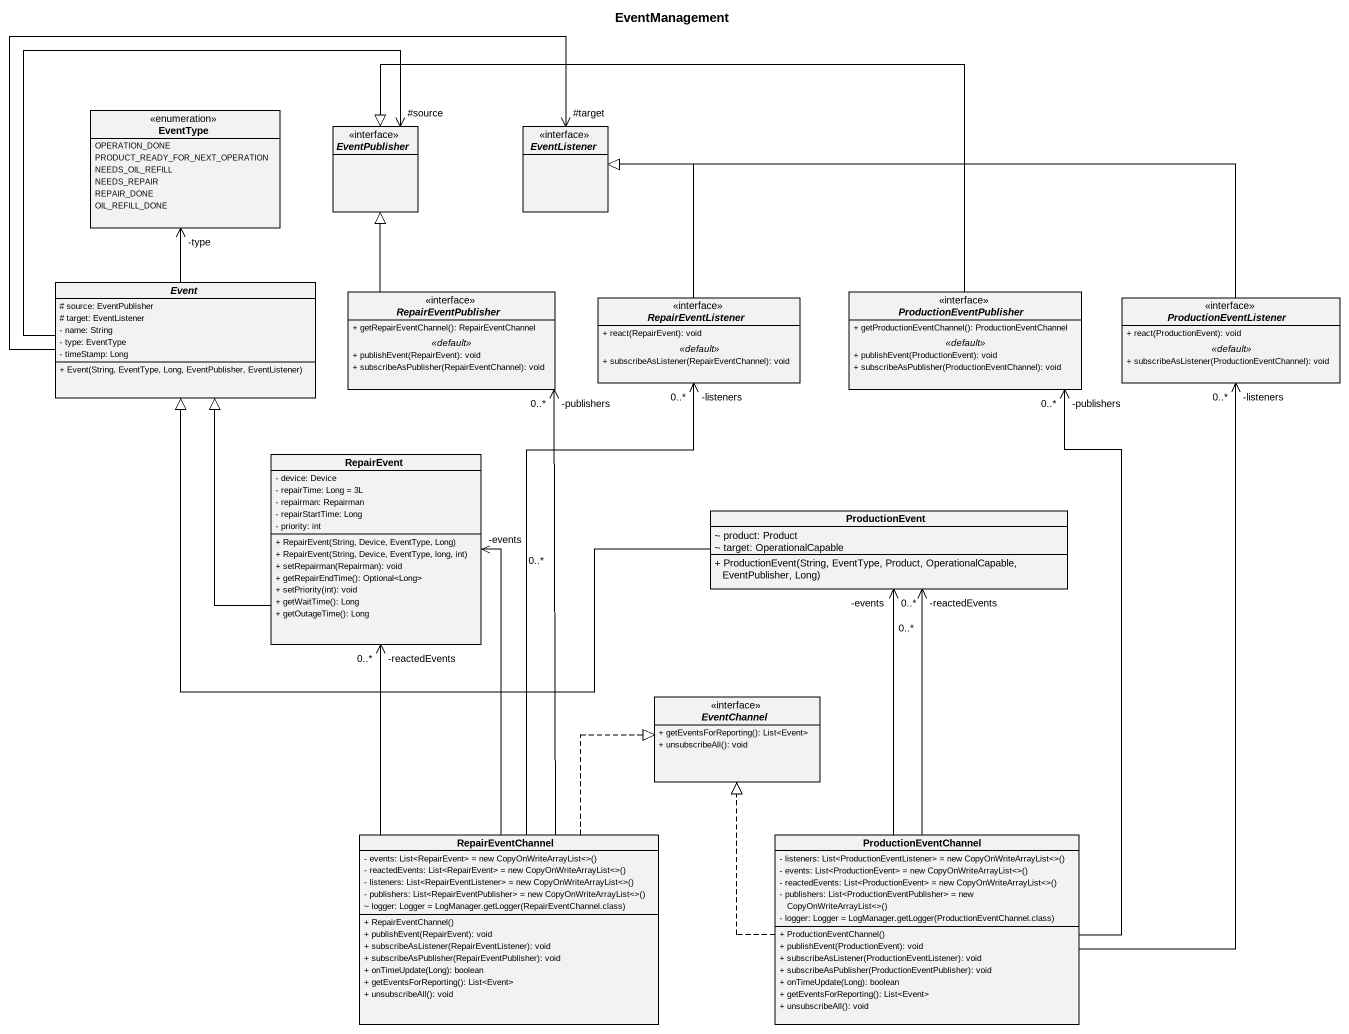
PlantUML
@startuml
title EventManagement
hide circle
hide empty members
skinparam classAttributeIconSize 0
enum EventType {
  OPERATION_DONE
  PRODUCT_READY_FOR_NEXT_OPERATION
  NEEDS_OIL_REFILL
  NEEDS_REPAIR
  REPAIR_DONE
  OIL_REFILL_DONE
}
interface EventPublisher <<interface>>
interface EventListener <<interface>>
abstract class Event {
  # source: EventPublisher
  # target: EventListener
  - name: String
  - type: EventType
  - timeStamp: Long
  + Event(String, EventType, Long, EventPublisher, EventListener)
}
interface RepairEventPublisher <<interface>> {
  + getRepairEventChannel(): RepairEventChannel
  .. <<default>> ..
  + publishEvent(RepairEvent): void
  + subscribeAsPublisher(RepairEventChannel): void
}
interface RepairEventListener <<interface>> {
  + react(RepairEvent): void
  .. <<default>> ..
  + subscribeAsListener(RepairEventChannel): void
}
interface ProductionEventPublisher {
  + getProductionEventChannel(): ProductionEventChannel
  .. <<default>> ..
  + publishEvent(ProductionEvent): void
  + subscribeAsPublisher(ProductionEventChannel): void
}
interface ProductionEventListener {
  + react(ProductionEvent): void
  .. <<default>> ..
  + subscribeAsListener(ProductionEventChannel): void
}
class RepairEvent {
  - device: Device
  - repairTime: Long = 3L
  - repairman: Repairman
  - repairStartTime: Long
  - priority: int
  + RepairEvent(String, Device, EventType, Long)
  + RepairEvent(String, Device, EventType, long, int)
  + setRepairman(Repairman): void
  + getRepairEndTime(): Optional<Long>
  + setPriority(int): void
  + getWaitTime(): Long
  + getOutageTime(): Long
}
class ProductionEvent {
  ~ product: Product
  ~ target: OperationalCapable
  + ProductionEvent(String, EventType, Product, OperationalCapable, EventPublisher, Long)
}
interface EventChannel <<interface>> {
  + getEventsForReporting(): List<Event>
  + unsubscribeAll(): void
}
class RepairEventChannel {
  {field} - events: List<RepairEvent> = new CopyOnWriteArrayList<>()
  {field} - reactedEvents: List<RepairEvent> = new CopyOnWriteArrayList<>()
  {field} - listeners: List<RepairEventListener> = new CopyOnWriteArrayList<>()
  {field} - publishers: List<RepairEventPublisher> = new CopyOnWriteArrayList<>()
  {field} ~ logger: Logger = LogManager.getLogger(RepairEventChannel.class)
  + RepairEventChannel()
  + publishEvent(RepairEvent): void
  + subscribeAsListener(RepairEventListener): void
  + subscribeAsPublisher(RepairEventPublisher): void
  + onTimeUpdate(Long): boolean
  + getEventsForReporting(): List<Event>
  + unsubscribeAll(): void
}
class ProductionEventChannel {
  {field} - listeners: List<ProductionEventListener> = new CopyOnWriteArrayList<>()
  {field} - events: List<ProductionEvent> = new CopyOnWriteArrayList<>()
  {field} - reactedEvents: List<ProductionEvent> = new CopyOnWriteArrayList<>()
  {field} - publishers: List<ProductionEventPublisher> = new CopyOnWriteArrayList<>()
  {field} - logger: Logger = LogManager.getLogger(ProductionEventChannel.class)
  + ProductionEventChannel()
  + publishEvent(ProductionEvent): void
  + subscribeAsListener(ProductionEventListener): void
  + subscribeAsPublisher(ProductionEventPublisher): void
  + onTimeUpdate(Long): boolean
  + getEventsForReporting(): List<Event>
  + unsubscribeAll(): void
}
Event -up-> "-type" EventType
Event -up-> "#source" EventPublisher
Event -right-> "#target" EventListener
RepairEventPublisher -up-|> EventPublisher
RepairEventListener -up-|> EventListener
ProductionEventPublisher -left-|> EventPublisher
ProductionEventListener -left-|> EventListener
RepairEvent -up-|> Event
ProductionEvent -left-|> Event
RepairEventChannel -up-> "-publishers\n0..*" RepairEventPublisher
RepairEventChannel -up-> "-listeners\n0..*" RepairEventListener
RepairEventChannel -up-> "-events\n0..*" RepairEvent
RepairEventChannel -up-> "-reactedEvents\n0..*" RepairEvent
RepairEventChannel .up.|> EventChannel
ProductionEventChannel -up-> "-publishers\n0..*" ProductionEventPublisher
ProductionEventChannel -up-> "-listeners\n0..*" ProductionEventListener
ProductionEventChannel -up-> "-events\n0..*" ProductionEvent
ProductionEventChannel -up-> "-reactedEvents\n0..*" ProductionEvent
ProductionEventChannel .up.|> EventChannel
@enduml
